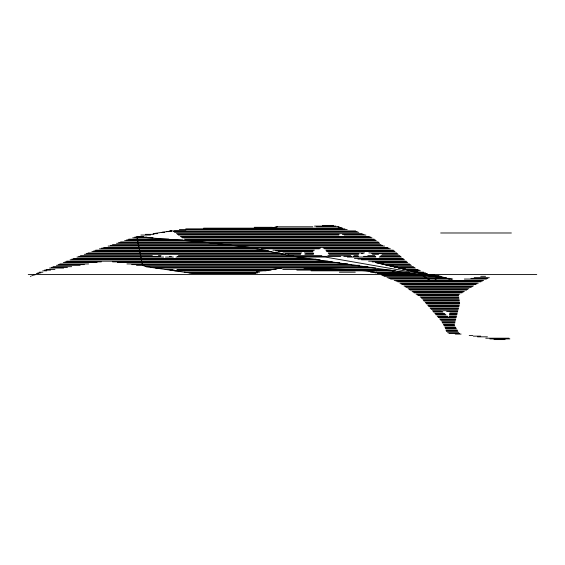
<?xml version="1.0" encoding="UTF-8"?>
<svg xmlns="http://www.w3.org/2000/svg" width="565" height="565" viewBox="0 0 565 565"><rect width="100%" height="100%" fill="white"/><g stroke="black" fill="none" stroke-linecap="round" stroke-linejoin="round"><path stroke-width="0.85" d="M435.989 279.407L434.626 280.438L431.766 280.989M437.352 278.376L438.723 277.344M394.942 270.183L392.159 272.182L378.451 272.874L376.205 272.182M272.478 227.97L277.45 226.791M270.197 228.168L277.203 226.791L312.784 226.791M355.653 230.923L171.124 230.923L167.911 231.608L171.605 230.923L153.122 233.67L157.458 233.67M281.547 268.057L267.972 270.119L256.341 271.228M232.13 273.559L236.453 273.142M322.332 225.414L333.505 225.414M314.536 226.106L335.956 226.106M316.238 226.791L337.919 226.791L342.545 228.168L203.598 228.168M254.243 227.307L272.372 227.307M185.779 228.853L344.862 228.853M179.366 229.545L347.178 229.545M174.352 231.05L185.92 231.05M166.626 231.608L168.921 231.608M173.533 231.608L357.25 231.608M162.127 232.293L164.592 232.293M174.5 232.293L358.846 232.293M440.665 232.985L511.382 232.985M176.428 233.67L362.186 233.67M145.389 234.355L153.977 234.355M177.389 234.355L339.071 234.355M342.404 234.355L364.058 234.355M140.89 235.047L150.488 235.047M178.356 235.047L338.887 235.047M344.149 235.047L365.929 235.047M143.524 236.424L136.815 236.424L142.535 265.31L146.053 266.68L193.88 273.559L255.853 273.559M180.284 236.424L369.256 236.424M134.781 237.109L146.942 237.109M181.252 237.109L370.88 237.109M132.74 237.794L153.023 237.794M182.213 237.794L371.975 237.794M128.686 239.172L168.886 239.172M184.141 239.172L374.15 239.172M126.659 239.857L182.947 239.857M185.108 239.857L375.245 239.857M124.632 240.549L376.248 240.549M120.585 241.926L378.112 241.926M118.558 242.611L378.96 242.611M116.531 243.296L379.645 243.296M112.484 244.673L381.008 244.673M110.345 245.365L138.46 245.365M139.449 245.365L382.456 245.365M108.155 246.05L384.518 246.05M103.791 247.428L387.519 247.428M101.601 248.113L254.568 248.113M255.514 248.113L320.567 248.113M323.166 248.113L388.96 248.113M99.468 248.798L257.767 248.798M261.305 248.798L319.31 248.798M324.487 248.798L390.408 248.798M95.669 250.175L265.494 250.175M272.881 250.175L314.444 250.175M325.857 250.175L393.297 250.175M93.776 250.867L268.848 250.867M275.685 250.867L313.201 250.867M326.302 250.867L386.206 250.867M386.778 250.867L394.257 250.867M91.876 251.552L271.843 251.552M278.128 251.552L312.826 251.552M326.74 251.552L395.055 251.552M88.076 252.929L280.078 252.929M283.009 252.929L301.724 252.929M304.365 252.929L313.187 252.929M328.173 252.929L364.489 252.929M368.86 252.929L396.637 252.929M86.177 253.614L282.507 253.614M285.445 253.614L300.566 253.614M305.827 253.614L313.716 253.614M328.625 253.614L358.81 253.614M361.388 253.614L363.104 253.614M371.699 253.614L387.915 253.614M388.374 253.614L397.428 253.614M84.284 254.299L285.226 254.299M287.889 254.299L300.644 254.299M304.895 254.299L313.434 254.299M329.098 254.299L358.577 254.299M372.483 254.299L378.564 254.299M382.039 254.299L398.219 254.299M80.484 255.677L152.324 255.677M158.419 255.677L161.032 255.677M178.441 255.677L321.81 255.677M327.877 255.677L350.667 255.677M353.958 255.677L358.182 255.677M367.822 255.677L374.835 255.677M380.972 255.677L399.808 255.677M78.697 256.369L160.707 256.369M169.535 256.369L171.301 256.369M177.481 256.369L340.624 256.369M343.795 256.369L351.501 256.369M353.231 256.369L358.422 256.369M363.62 256.369L375.739 256.369M380.068 256.369L400.599 256.369M76.981 257.054L163.673 257.054M165.432 257.054L173.356 257.054M175.998 257.054L325.271 257.054L443.815 277.683M347.341 257.054L375.831 257.054M379.235 257.054L401.39 257.054M73.556 258.431L308.511 258.431M354.425 258.431L402.979 258.431M71.84 259.116L316.054 259.116M357.97 259.116L393.657 259.116M394.137 259.116L403.77 259.116M70.131 259.801L320.094 259.801M361.515 259.801L404.561 259.801M66.705 261.178L328.216 261.178M368.599 261.178L406.15 261.178M64.996 261.87L101.312 261.87M112.583 261.87L332.291 261.87M372.144 261.87L406.941 261.87M63.28 262.555L97.081 262.555M117.365 262.555L339.685 262.555M409.448 263.933L382.773 263.933L431.815 275.621L375.69 262.555L407.732 262.555M59.862 263.933L88.613 263.933M126.927 263.933L347.574 263.933M58.146 264.618L84.376 264.618M131.709 264.618L351.508 264.618M386.319 264.618L410.43 264.618M56.436 265.31L80.138 265.31M136.49 265.31L359.587 265.31M420.438 270.812L411.2 270.812L389.857 265.31L411.419 265.31M53.011 266.68L71.67 266.68M146.053 266.68L367.886 266.68M396.948 266.68L413.389 266.68M51.302 267.372L67.44 267.372M150.841 267.372L371.735 267.372M400.486 267.372L414.378 267.372M49.586 268.057L63.633 268.057M155.622 268.057L375.534 268.057M403.029 268.057L415.367 268.057M46.168 269.434L54.939 269.434M165.185 269.434L172.961 269.434M177.05 269.434L276.108 269.434M282.726 269.434L386.185 269.434M407.118 269.434L417.895 269.434M44.451 270.119L50.589 270.119M169.966 270.119L174.465 270.119M176.746 270.119L271.136 270.119M296.851 270.119L391.121 270.119M409.159 270.119L419.166 270.119M42.742 270.812L46.803 270.812M174.747 270.812L266.157 270.812M311.033 270.812L395.147 270.812M39.331 272.182L42.869 272.182M184.31 272.182L259.561 272.182M339.388 272.182L355.272 272.182M370.52 272.182L406.496 272.182M416.68 272.182L423.686 272.182M37.806 272.874L40.899 272.874M189.098 272.874L257.704 272.874M375.04 272.874L409.837 272.874M419.852 272.874L425.523 272.874M36.322 273.559L38.936 273.559M377.582 273.559L414.943 273.559M421.737 273.559L427.359 273.559M28.25 274.583L423.312 274.583M426.829 274.583L536.75 274.583M33.349 274.936L35.002 274.936M381.262 274.936L427.811 274.936M429.951 274.936L434.633 274.936M31.866 275.621L33.031 275.621M382.639 275.621L430.678 275.621M432.331 275.621L439.026 275.621M30.376 276.313L31.068 276.313M384.016 276.313L440.785 276.313M480.702 276.313L485.568 276.313M386.997 277.683L446.159 277.683M474.19 277.683L489.339 277.683M388.798 278.376L449.436 278.376M470.913 278.376L487.877 278.376M390.599 279.061L452.713 279.061M464.352 279.061L486.423 279.061M394.193 280.438L483.647 280.438M395.994 281.123L482.298 281.123M397.795 281.815L480.956 281.815M399.935 283.185L478.265 283.185M400.945 283.877L476.938 283.877M401.955 284.562L475.794 284.562M403.975 285.939L473.505 285.939M404.985 286.625L472.354 286.625M405.995 287.317L471.21 287.317M408.015 288.687L468.922 288.687M409.032 289.379L467.778 289.379M410.042 290.064L466.634 290.064M412.062 291.441L464.345 291.441M413.072 292.126L463.194 292.126M414.081 292.818L462.05 292.818M416.101 294.188L459.762 294.188M417.111 294.881L458.618 294.881M418.121 295.566L458.505 295.566M420.148 296.943L458.716 296.943M421.059 297.628L458.822 297.628M421.659 298.32L458.928 298.32M422.853 299.69L459.14 299.69M423.453 300.382L459.246 300.382M424.054 301.067L459.352 301.067M425.254 302.445L459.564 302.445M425.848 303.13L459.67 303.13M426.448 303.822L459.62 303.822M427.649 305.199L459.274 305.199M428.249 305.884L459.105 305.884M428.849 306.569L458.928 306.569M430.043 307.946L458.589 307.946M430.643 308.631L458.413 308.631M431.243 309.323L458.243 309.323M432.444 310.701L441.548 310.701M442.466 310.701L457.897 310.701M433.044 311.386L442.282 311.386M446.618 311.386L457.721 311.386M433.645 312.071L443.009 312.071M449.874 312.071L457.551 312.071M434.838 313.448L444.478 313.448M449.676 313.448L457.205 313.448M435.438 314.133L445.206 314.133M449.578 314.133L457.036 314.133M436.039 314.825L445.94 314.825M449.479 314.825L456.859 314.825M437.239 316.202L447.409 316.202M449.281 316.202L456.513 316.202M437.84 316.887L448.137 316.887M449.182 316.887L456.343 316.887M438.433 317.572L448.871 317.572M449.083 317.572L456.174 317.572M439.634 318.95L455.828 318.95M440.234 319.635L455.651 319.635M440.834 320.327L455.482 320.327M441.816 321.704L455.136 321.704M442.211 322.389L454.966 322.389M442.6 323.074L454.79 323.074M443.384 324.451L454.444 324.451M443.779 325.143L454.324 325.143M444.168 325.828L454.719 325.828M444.952 327.206L455.51 327.206M445.284 327.891L455.906 327.891M445.502 328.576L456.301 328.576M445.94 329.953L457.099 329.953M446.159 330.645L457.495 330.645M446.378 331.33L457.89 331.33M447.607 332.707L458.681 332.707M448.942 333.392L459.55 333.392M455.263 334.077L461.082 334.077M469.225 335.455L472.82 335.455M473.357 336.147L480.716 336.147M477.489 336.832L487.418 336.832M485.752 338.209L509.03 338.209M489.876 338.894L509.863 338.894M494.008 339.586L505.089 339.586M303.935 268.057L345.773 269.434L365.442 270.812L374.588 272.182M451.816 279.061L297.649 257.054L249.723 247.428L202.411 241.926L140.035 237.109L137.394 236.424M375.69 262.555L435.813 276.313M382.773 263.933L422.712 273.686M389.857 265.31L422.754 273.651M440.086 276.313L449.33 279.061M337.919 226.791L341.062 227.893M431.053 281.123L421.208 274.541"/></g></svg>
